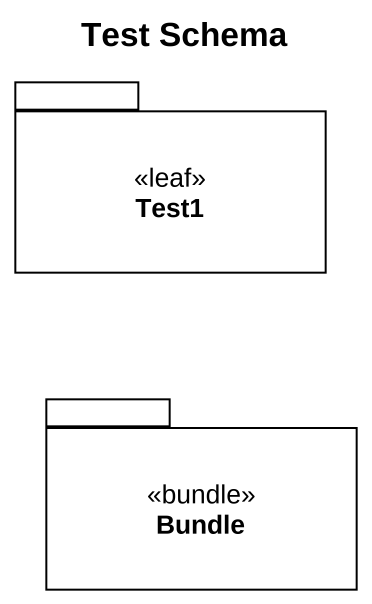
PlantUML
@startuml
title Test Schema
package Test1 <<leaf>> {
}
package Bundle <<bundle>> {
}
@enduml
